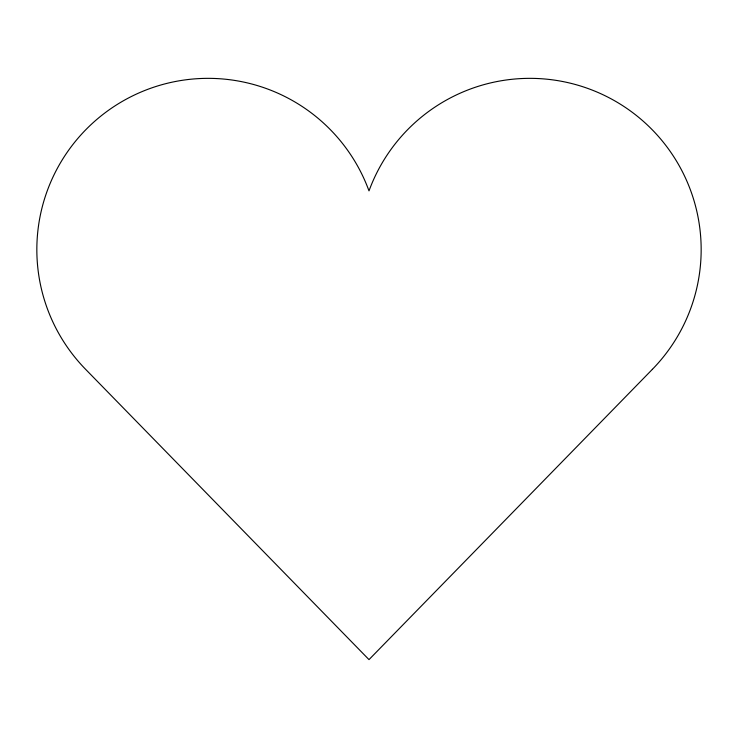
<?xml version="1.0" encoding="UTF-8"?>
<svg xmlns="http://www.w3.org/2000/svg" width="738" height="738" viewBox="0 0 738 738"><rect width="100%" height="100%" fill="white"/><g stroke="black" fill="none" stroke-linecap="round" stroke-linejoin="round"><path stroke-width="1.11" d="M652.374 369.332L369 659.624L85.626 369.332A171.271 171.271 0 0 1 116.853 104.685A171.271 171.271 0 0 1 369 190.902A171.271 171.271 0 0 1 621.147 104.685A171.271 171.271 0 0 1 652.374 369.332"/></g></svg>
